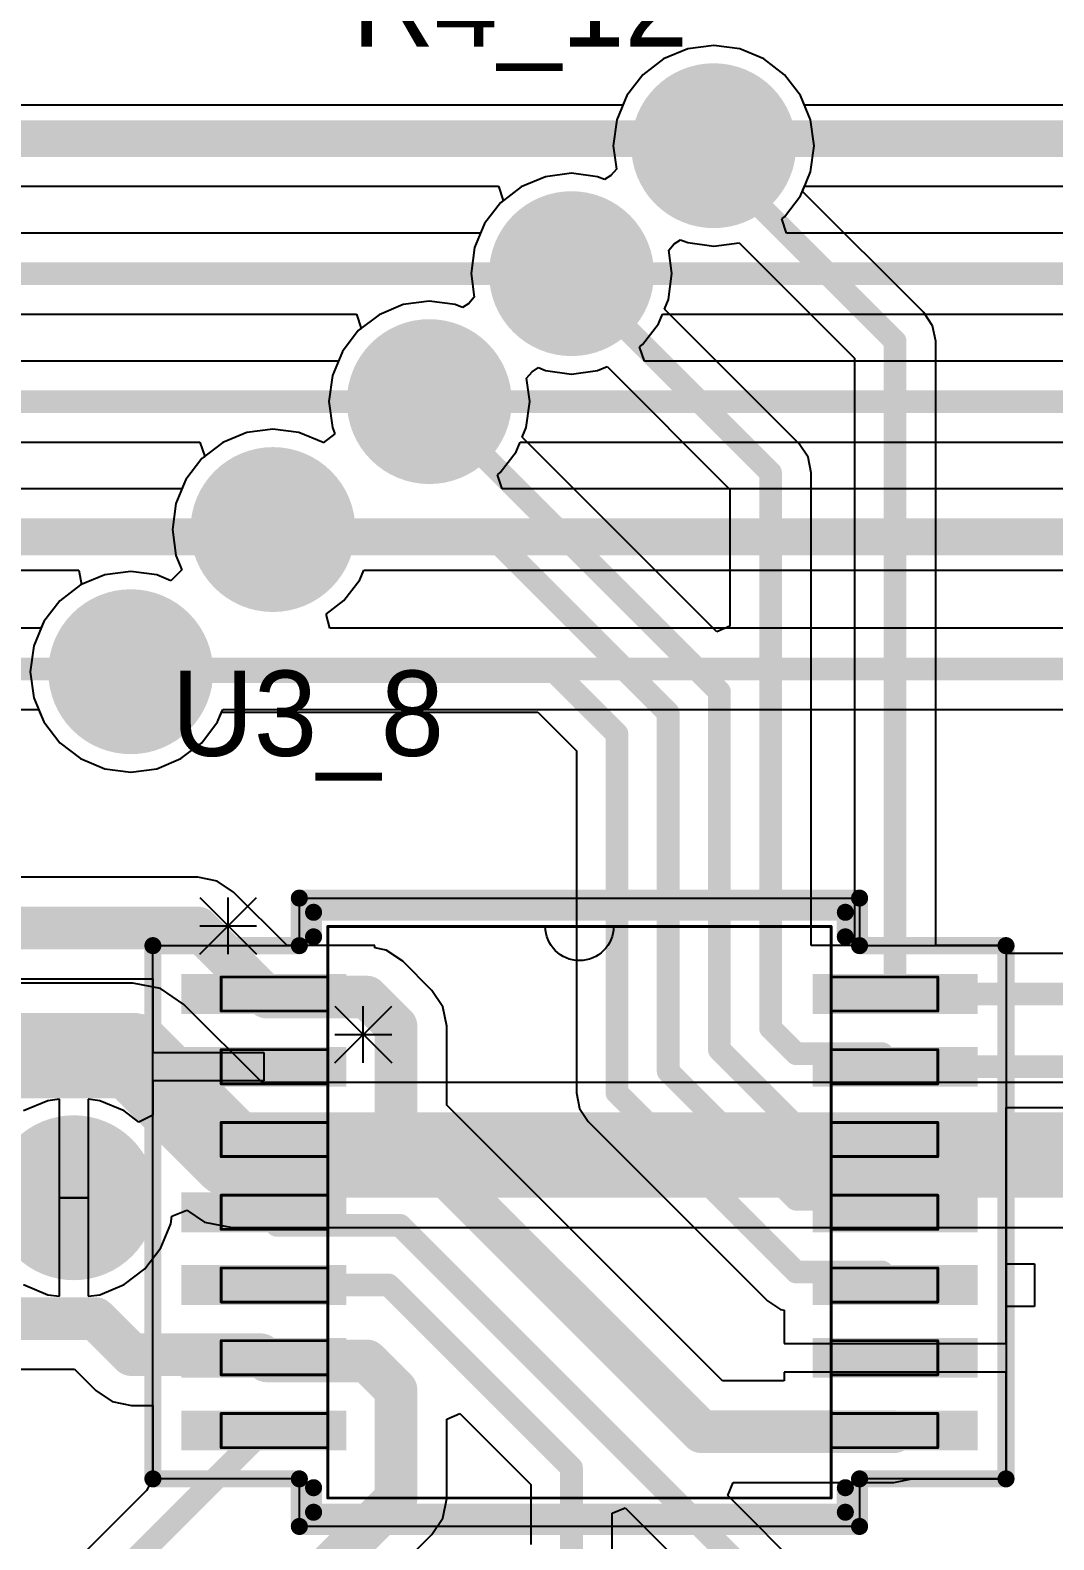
# Model space of a CAD drawing. Header units: millimetres. Extents: x 0.67 to 7.75, y 0.64 to 6.06.
# Drawn here: x 3.31 to 3.67, y 3.775 to 4.306 of the extents above; entities that cross this region are included whole.
import ezdxf

# ---------------------------------------------------------------- set-up
doc = ezdxf.new("R2010")
doc.units = ezdxf.units.MM
doc.header["$MEASUREMENT"] = 0
for name, color, linetype in [('BottomLayer', 5, 'Continuous'), ('BottomSolder', 6, 'Continuous'), ('Mechanical13', 56, 'Continuous'), ('Mechanical15', 56, 'Continuous'), ('MultiLayer', 9, 'Continuous'), ('TopLayer', 1, 'Continuous'), ('TopOverlay', 2, 'Continuous'), ('TopPaste', 8, 'Continuous'), ('TopSolder', 216, 'Continuous'), ('ViaHoleLayer', 16, 'Continuous')]:
    doc.layers.add(name, color=color, linetype=linetype)

# ---------------------------------------------------------------- blocks, each defined once
blk = doc.blocks.new('RU_14_210')
at = {"layer": 'Mechanical13'}
for p, q in [((-0.086, 0.07249), (-0.06601, 0.0525)), ((-0.086, 0.0525), (-0.06601, 0.07249)), ((-0.076, 0.0525), (-0.076, 0.07249)), ((-0.086, 0.0625), (-0.06601, 0.0625))]:
    blk.add_line(p, q, dxfattribs=at)
at = {"layer": 'Mechanical13', "const_width": 0.001}
for points in [[(-0.0885, -0.1005), (-0.0885, 0.1005)], [(-0.0885, 0.1005), (0.0885, 0.1005)], [(0.0885, -0.1005), (0.0885, 0.1005)], [(-0.126, 0.07077), (-0.126, 0.08277)], [(-0.126, 0.08277), (-0.0885, 0.08277)], [(-0.0885, 0.07077), (-0.0885, 0.08277)], [(0.0885, 0.08277), (0.126, 0.08277)], [(0.0885, 0.07077), (0.0885, 0.08277)], [(0.126, 0.07077), (0.126, 0.08277)], [(-0.126, 0.07077), (-0.0885, 0.07077)], [(0.0885, 0.07077), (0.126, 0.07077)], [(-0.126, 0.04518), (-0.126, 0.05718)], [(-0.126, 0.05718), (-0.0885, 0.05718)], [(-0.0885, 0.04518), (-0.0885, 0.05718)], [(0.0885, 0.05718), (0.126, 0.05718)], [(0.0885, 0.04518), (0.0885, 0.05718)], [(0.126, 0.04518), (0.126, 0.05718)], [(-0.126, 0.04518), (-0.0885, 0.04518)], [(0.0885, 0.04518), (0.126, 0.04518)], [(-0.126, 0.01959), (-0.126, 0.03159)], [(-0.126, 0.03159), (-0.0885, 0.03159)], [(-0.0885, 0.01959), (-0.0885, 0.03159)], [(0.0885, 0.03159), (0.126, 0.03159)], [(0.0885, 0.01959), (0.0885, 0.03159)], [(0.126, 0.01959), (0.126, 0.03159)], [(-0.126, 0.01959), (-0.0885, 0.01959)], [(0.0885, 0.01959), (0.126, 0.01959)], [(-0.126, -0.006), (-0.126, 0.006)], [(-0.126, 0.006), (-0.0885, 0.006)], [(-0.0885, -0.006), (-0.0885, 0.006)], [(0.0885, 0.006), (0.126, 0.006)], [(0.0885, -0.006), (0.0885, 0.006)], [(0.126, -0.006), (0.126, 0.006)], [(-0.126, -0.006), (-0.0885, -0.006)], [(0.0885, -0.006), (0.126, -0.006)], [(-0.126, -0.03159), (-0.126, -0.01959)], [(-0.126, -0.01959), (-0.0885, -0.01959)], [(-0.0885, -0.03159), (-0.0885, -0.01959)], [(0.0885, -0.01959), (0.126, -0.01959)], [(0.0885, -0.03159), (0.0885, -0.01959)], [(0.126, -0.03159), (0.126, -0.01959)], [(-0.126, -0.03159), (-0.0885, -0.03159)], [(0.0885, -0.03159), (0.126, -0.03159)], [(-0.126, -0.05718), (-0.126, -0.04518)], [(-0.126, -0.04518), (-0.0885, -0.04518)], [(-0.0885, -0.05718), (-0.0885, -0.04518)], [(0.0885, -0.04518), (0.126, -0.04518)], [(0.0885, -0.05718), (0.0885, -0.04518)], [(0.126, -0.05718), (0.126, -0.04518)], [(-0.126, -0.05718), (-0.0885, -0.05718)], [(0.0885, -0.05718), (0.126, -0.05718)], [(-0.126, -0.08277), (-0.126, -0.07077)], [(-0.126, -0.07077), (-0.0885, -0.07077)], [(-0.0885, -0.08277), (-0.0885, -0.07077)], [(0.0885, -0.07077), (0.126, -0.07077)], [(0.0885, -0.08277), (0.0885, -0.07077)], [(0.126, -0.08277), (0.126, -0.07077)], [(-0.126, -0.08277), (-0.0885, -0.08277)], [(0.0885, -0.08277), (0.126, -0.08277)], [(-0.0885, -0.1005), (0.0885, -0.1005)]]:
    blk.add_lwpolyline(points, dxfattribs=at)
at = {"layer": 'Mechanical13', "const_width": 0.0005}
for points in [[(-0.08875, 0.1005, 1), (-0.08825, 0.1005, 1)], [(-0.08875, 0.1005, 1), (-0.08825, 0.1005, 1)], [(0.08825, 0.1005, 1), (0.08875, 0.1005, 1)], [(0.08825, 0.1005, 1), (0.08875, 0.1005, 1)], [(-0.12625, 0.08277, 1), (-0.12575, 0.08277, 1)], [(-0.12625, 0.08277, 1), (-0.12575, 0.08277, 1)], [(-0.08875, 0.08277, 1), (-0.08825, 0.08277, 1)], [(-0.08875, 0.08277, 1), (-0.08825, 0.08277, 1)], [(0.08825, 0.08277, 1), (0.08875, 0.08277, 1)], [(0.08825, 0.08277, 1), (0.08875, 0.08277, 1)], [(0.12575, 0.08277, 1), (0.12625, 0.08277, 1)], [(0.12575, 0.08277, 1), (0.12625, 0.08277, 1)], [(-0.12625, 0.07077, 1), (-0.12575, 0.07077, 1)], [(-0.12625, 0.07077, 1), (-0.12575, 0.07077, 1)], [(-0.08875, 0.07077, 1), (-0.08825, 0.07077, 1)], [(-0.08875, 0.07077, 1), (-0.08825, 0.07077, 1)], [(0.08825, 0.07077, 1), (0.08875, 0.07077, 1)], [(0.08825, 0.07077, 1), (0.08875, 0.07077, 1)], [(0.12575, 0.07077, 1), (0.12625, 0.07077, 1)], [(0.12575, 0.07077, 1), (0.12625, 0.07077, 1)], [(-0.12625, 0.05718, 1), (-0.12575, 0.05718, 1)], [(-0.12625, 0.05718, 1), (-0.12575, 0.05718, 1)], [(-0.08875, 0.05718, 1), (-0.08825, 0.05718, 1)], [(-0.08875, 0.05718, 1), (-0.08825, 0.05718, 1)], [(0.08825, 0.05718, 1), (0.08875, 0.05718, 1)], [(0.08825, 0.05718, 1), (0.08875, 0.05718, 1)], [(0.12575, 0.05718, 1), (0.12625, 0.05718, 1)], [(0.12575, 0.05718, 1), (0.12625, 0.05718, 1)], [(-0.12625, 0.04518, 1), (-0.12575, 0.04518, 1)], [(-0.12625, 0.04518, 1), (-0.12575, 0.04518, 1)], [(-0.08875, 0.04518, 1), (-0.08825, 0.04518, 1)], [(-0.08875, 0.04518, 1), (-0.08825, 0.04518, 1)], [(0.08825, 0.04518, 1), (0.08875, 0.04518, 1)], [(0.08825, 0.04518, 1), (0.08875, 0.04518, 1)], [(0.12575, 0.04518, 1), (0.12625, 0.04518, 1)], [(0.12575, 0.04518, 1), (0.12625, 0.04518, 1)], [(-0.12625, 0.03159, 1), (-0.12575, 0.03159, 1)], [(-0.12625, 0.03159, 1), (-0.12575, 0.03159, 1)], [(-0.08875, 0.03159, 1), (-0.08825, 0.03159, 1)], [(-0.08875, 0.03159, 1), (-0.08825, 0.03159, 1)], [(0.08825, 0.03159, 1), (0.08875, 0.03159, 1)], [(0.08825, 0.03159, 1), (0.08875, 0.03159, 1)], [(0.12575, 0.03159, 1), (0.12625, 0.03159, 1)], [(0.12575, 0.03159, 1), (0.12625, 0.03159, 1)], [(-0.12625, 0.01959, 1), (-0.12575, 0.01959, 1)], [(-0.12625, 0.01959, 1), (-0.12575, 0.01959, 1)], [(-0.08875, 0.01959, 1), (-0.08825, 0.01959, 1)], [(-0.08875, 0.01959, 1), (-0.08825, 0.01959, 1)], [(0.08825, 0.01959, 1), (0.08875, 0.01959, 1)], [(0.08825, 0.01959, 1), (0.08875, 0.01959, 1)], [(0.12575, 0.01959, 1), (0.12625, 0.01959, 1)], [(0.12575, 0.01959, 1), (0.12625, 0.01959, 1)], [(-0.12625, 0.006, 1), (-0.12575, 0.006, 1)], [(-0.12625, 0.006, 1), (-0.12575, 0.006, 1)], [(-0.08875, 0.006, 1), (-0.08825, 0.006, 1)], [(-0.08875, 0.006, 1), (-0.08825, 0.006, 1)], [(0.08825, 0.006, 1), (0.08875, 0.006, 1)], [(0.08825, 0.006, 1), (0.08875, 0.006, 1)], [(0.12575, 0.006, 1), (0.12625, 0.006, 1)], [(0.12575, 0.006, 1), (0.12625, 0.006, 1)], [(-0.12625, -0.006, 1), (-0.12575, -0.006, 1)], [(-0.12625, -0.006, 1), (-0.12575, -0.006, 1)], [(-0.08875, -0.006, 1), (-0.08825, -0.006, 1)], [(-0.08875, -0.006, 1), (-0.08825, -0.006, 1)], [(0.08825, -0.006, 1), (0.08875, -0.006, 1)], [(0.08825, -0.006, 1), (0.08875, -0.006, 1)], [(0.12575, -0.006, 1), (0.12625, -0.006, 1)], [(0.12575, -0.006, 1), (0.12625, -0.006, 1)], [(-0.12625, -0.01959, 1), (-0.12575, -0.01959, 1)], [(-0.12625, -0.01959, 1), (-0.12575, -0.01959, 1)], [(-0.08875, -0.01959, 1), (-0.08825, -0.01959, 1)], [(-0.08875, -0.01959, 1), (-0.08825, -0.01959, 1)], [(0.08825, -0.01959, 1), (0.08875, -0.01959, 1)], [(0.08825, -0.01959, 1), (0.08875, -0.01959, 1)], [(0.12575, -0.01959, 1), (0.12625, -0.01959, 1)], [(0.12575, -0.01959, 1), (0.12625, -0.01959, 1)], [(-0.12625, -0.03159, 1), (-0.12575, -0.03159, 1)], [(-0.12625, -0.03159, 1), (-0.12575, -0.03159, 1)], [(-0.08875, -0.03159, 1), (-0.08825, -0.03159, 1)], [(-0.08875, -0.03159, 1), (-0.08825, -0.03159, 1)], [(0.08825, -0.03159, 1), (0.08875, -0.03159, 1)], [(0.08825, -0.03159, 1), (0.08875, -0.03159, 1)], [(0.12575, -0.03159, 1), (0.12625, -0.03159, 1)], [(0.12575, -0.03159, 1), (0.12625, -0.03159, 1)], [(-0.12625, -0.04518, 1), (-0.12575, -0.04518, 1)], [(-0.12625, -0.04518, 1), (-0.12575, -0.04518, 1)], [(-0.08875, -0.04518, 1), (-0.08825, -0.04518, 1)], [(-0.08875, -0.04518, 1), (-0.08825, -0.04518, 1)], [(0.08825, -0.04518, 1), (0.08875, -0.04518, 1)], [(0.08825, -0.04518, 1), (0.08875, -0.04518, 1)], [(0.12575, -0.04518, 1), (0.12625, -0.04518, 1)], [(0.12575, -0.04518, 1), (0.12625, -0.04518, 1)], [(-0.12625, -0.05718, 1), (-0.12575, -0.05718, 1)], [(-0.12625, -0.05718, 1), (-0.12575, -0.05718, 1)], [(-0.08875, -0.05718, 1), (-0.08825, -0.05718, 1)], [(-0.08875, -0.05718, 1), (-0.08825, -0.05718, 1)], [(0.08825, -0.05718, 1), (0.08875, -0.05718, 1)], [(0.08825, -0.05718, 1), (0.08875, -0.05718, 1)], [(0.12575, -0.05718, 1), (0.12625, -0.05718, 1)], [(0.12575, -0.05718, 1), (0.12625, -0.05718, 1)], [(-0.12625, -0.07077, 1), (-0.12575, -0.07077, 1)], [(-0.12625, -0.07077, 1), (-0.12575, -0.07077, 1)], [(-0.08875, -0.07077, 1), (-0.08825, -0.07077, 1)], [(-0.08875, -0.07077, 1), (-0.08825, -0.07077, 1)], [(0.08825, -0.07077, 1), (0.08875, -0.07077, 1)], [(0.08825, -0.07077, 1), (0.08875, -0.07077, 1)], [(0.12575, -0.07077, 1), (0.12625, -0.07077, 1)], [(0.12575, -0.07077, 1), (0.12625, -0.07077, 1)], [(-0.12625, -0.08277, 1), (-0.12575, -0.08277, 1)], [(-0.12625, -0.08277, 1), (-0.12575, -0.08277, 1)], [(-0.08875, -0.08277, 1), (-0.08825, -0.08277, 1)], [(-0.08875, -0.08277, 1), (-0.08825, -0.08277, 1)], [(0.08825, -0.08277, 1), (0.08875, -0.08277, 1)], [(0.08825, -0.08277, 1), (0.08875, -0.08277, 1)], [(0.12575, -0.08277, 1), (0.12625, -0.08277, 1)], [(0.12575, -0.08277, 1), (0.12625, -0.08277, 1)], [(-0.08875, -0.1005, 1), (-0.08825, -0.1005, 1)], [(-0.08875, -0.1005, 1), (-0.08825, -0.1005, 1)], [(0.08825, -0.1005, 1), (0.08875, -0.1005, 1)], [(0.08825, -0.1005, 1), (0.08875, -0.1005, 1)]]:
    blk.add_lwpolyline(points, format="xyb", close=True, dxfattribs=at)
at = {"layer": 'Mechanical13'}
blk.add_lwpolyline([(0.012, 0.1005, -1), (-0.012, 0.1005)], format="xyb", dxfattribs=at)
for points in [[(-0.012, 0.1005, 1), (-0.012, 0.1005, 1)], [(0.012, 0.1005, 1), (0.012, 0.1005, 1)]]:
    blk.add_lwpolyline(points, format="xyb", close=True, dxfattribs=at)
at = {"layer": 'Mechanical15'}
for p, q in [((-0.0985, 0.09377), (-0.0985, 0.1105)), ((-0.0985, 0.1105), (0.0985, 0.1105)), ((0.0985, 0.1105), (0.0985, 0.09377)), ((-0.15, -0.09377), (-0.15, 0.09377)), ((-0.15, 0.09377), (-0.0985, 0.09377)), ((0.0985, 0.09377), (0.15, 0.09377)), ((0.15, 0.09377), (0.15, -0.09377)), ((-0.0985, -0.09377), (-0.15, -0.09377)), ((-0.0985, -0.1105), (-0.0985, -0.09377)), ((0.15, -0.09377), (0.0985, -0.09377)), ((0.0985, -0.09377), (0.0985, -0.1105)), ((0.0985, -0.1105), (-0.0985, -0.1105))]:
    blk.add_line(p, q, dxfattribs=at)
at = {"layer": 'Mechanical15', "const_width": 0.006}
for points in [[(-0.0985, 0.1105), (0.0985, 0.1105)], [(-0.0985, 0.09377), (-0.0985, 0.1105)], [(0.0985, 0.09377), (0.0985, 0.1105)], [(-0.15, 0.09377), (-0.0985, 0.09377)], [(-0.15, -0.09377), (-0.15, 0.09377)], [(0.0985, 0.09377), (0.15, 0.09377)], [(0.15, -0.09377), (0.15, 0.09377)], [(-0.15, -0.09377), (-0.0985, -0.09377)], [(-0.0985, -0.1105), (-0.0985, -0.09377)], [(0.0985, -0.1105), (0.0985, -0.09377)], [(0.0985, -0.09377), (0.15, -0.09377)], [(-0.0985, -0.1105), (0.0985, -0.1105)]]:
    blk.add_lwpolyline(points, dxfattribs=at)
at = {"layer": 'Mechanical15', "const_width": 0.003}
for points in [[(-0.1, 0.1105, 1), (-0.097, 0.1105, 1)], [(-0.1, 0.1105, 1), (-0.097, 0.1105, 1)], [(0.097, 0.1105, 1), (0.1, 0.1105, 1)], [(0.097, 0.1105, 1), (0.1, 0.1105, 1)], [(-0.1515, 0.09377, 1), (-0.1485, 0.09377, 1)], [(-0.1515, 0.09377, 1), (-0.1485, 0.09377, 1)], [(-0.1, 0.09377, 1), (-0.097, 0.09377, 1)], [(-0.1, 0.09377, 1), (-0.097, 0.09377, 1)], [(0.097, 0.09377, 1), (0.1, 0.09377, 1)], [(0.097, 0.09377, 1), (0.1, 0.09377, 1)], [(0.1485, 0.09377, 1), (0.1515, 0.09377, 1)], [(0.1485, 0.09377, 1), (0.1515, 0.09377, 1)], [(-0.1515, -0.09377, 1), (-0.1485, -0.09377, 1)], [(-0.1515, -0.09377, 1), (-0.1485, -0.09377, 1)], [(-0.1, -0.09377, 1), (-0.097, -0.09377, 1)], [(-0.1, -0.09377, 1), (-0.097, -0.09377, 1)], [(0.097, -0.09377, 1), (0.1, -0.09377, 1)], [(0.097, -0.09377, 1), (0.1, -0.09377, 1)], [(0.1485, -0.09377, 1), (0.1515, -0.09377, 1)], [(0.1485, -0.09377, 1), (0.1515, -0.09377, 1)], [(-0.1, -0.1105, 1), (-0.097, -0.1105, 1)], [(-0.1, -0.1105, 1), (-0.097, -0.1105, 1)], [(0.097, -0.1105, 1), (0.1, -0.1105, 1)], [(0.097, -0.1105, 1), (0.1, -0.1105, 1)]]:
    blk.add_lwpolyline(points, format="xyb", close=True, dxfattribs=at)
at = {"layer": 'TopLayer'}
for points in [[(-0.14, 0.06977), (-0.082, 0.06977), (-0.14, 0.08377), (-0.082, 0.08377)], [(0.082, 0.06977), (0.14, 0.06977), (0.082, 0.08377), (0.14, 0.08377)], [(-0.14, 0.04418), (-0.082, 0.04418), (-0.14, 0.05818), (-0.082, 0.05818)], [(0.082, 0.04418), (0.14, 0.04418), (0.082, 0.05818), (0.14, 0.05818)], [(-0.14, 0.01859), (-0.082, 0.01859), (-0.14, 0.03259), (-0.082, 0.03259)], [(0.082, 0.01859), (0.14, 0.01859), (0.082, 0.03259), (0.14, 0.03259)], [(-0.14, -0.007), (-0.082, -0.007), (-0.14, 0.007), (-0.082, 0.007)], [(0.082, -0.007), (0.14, -0.007), (0.082, 0.007), (0.14, 0.007)], [(-0.14, -0.03259), (-0.082, -0.03259), (-0.14, -0.01859), (-0.082, -0.01859)], [(0.082, -0.03259), (0.14, -0.03259), (0.082, -0.01859), (0.14, -0.01859)], [(-0.14, -0.05818), (-0.082, -0.05818), (-0.14, -0.04418), (-0.082, -0.04418)], [(0.082, -0.05818), (0.14, -0.05818), (0.082, -0.04418), (0.14, -0.04418)], [(-0.14, -0.08377), (-0.082, -0.08377), (-0.14, -0.06977), (-0.082, -0.06977)], [(0.082, -0.08377), (0.14, -0.08377), (0.082, -0.06977), (0.14, -0.06977)]]:
    blk.add_solid(points, dxfattribs=at)
at = {"layer": 'TopOverlay'}
for p, q in [((-0.1335, 0.11076), (-0.11351, 0.09077)), ((-0.1335, 0.09077), (-0.11351, 0.11076)), ((-0.1235, 0.09077), (-0.1235, 0.11076)), ((-0.1335, 0.10077), (-0.11351, 0.10077)), ((0.15, -0.03309), (0.15, -0.01809)), ((0.15, -0.01809), (0.16, -0.01809)), ((0.16, -0.01809), (0.16, -0.03309)), ((0.16, -0.03309), (0.15, -0.03309))]:
    blk.add_line(p, q, dxfattribs=at)
at = {"layer": 'TopOverlay', "const_width": 0.006}
for points in [[(-0.0935, 0.09687), (-0.0935, 0.1055)], [(-0.0935, 0.1055), (0.0935, 0.1055)], [(0.0935, 0.09687), (0.0935, 0.1055)], [(-0.0935, -0.1055), (-0.0935, -0.09687)], [(0.0935, -0.1055), (0.0935, -0.09687)], [(-0.0935, -0.1055), (0.0935, -0.1055)]]:
    blk.add_lwpolyline(points, dxfattribs=at)
at = {"layer": 'TopOverlay', "const_width": 0.003}
for points in [[(-0.095, 0.1055, 1), (-0.092, 0.1055, 1)], [(-0.095, 0.1055, 1), (-0.092, 0.1055, 1)], [(0.092, 0.1055, 1), (0.095, 0.1055, 1)], [(0.092, 0.1055, 1), (0.095, 0.1055, 1)], [(-0.095, 0.09687, 1), (-0.092, 0.09687, 1)], [(0.092, 0.09687, 1), (0.095, 0.09687, 1)], [(-0.095, -0.09687, 1), (-0.092, -0.09687, 1)], [(0.092, -0.09687, 1), (0.095, -0.09687, 1)], [(-0.095, -0.1055, 1), (-0.092, -0.1055, 1)], [(-0.095, -0.1055, 1), (-0.092, -0.1055, 1)], [(0.092, -0.1055, 1), (0.095, -0.1055, 1)], [(0.092, -0.1055, 1), (0.095, -0.1055, 1)]]:
    blk.add_lwpolyline(points, format="xyb", close=True, dxfattribs=at)
at = {"layer": 'TopPaste'}
for points in [[(-0.14, 0.06977), (-0.082, 0.06977), (-0.14, 0.08377), (-0.082, 0.08377)], [(0.082, 0.06977), (0.14, 0.06977), (0.082, 0.08377), (0.14, 0.08377)], [(-0.14, 0.04418), (-0.082, 0.04418), (-0.14, 0.05818), (-0.082, 0.05818)], [(0.082, 0.04418), (0.14, 0.04418), (0.082, 0.05818), (0.14, 0.05818)], [(-0.14, 0.01859), (-0.082, 0.01859), (-0.14, 0.03259), (-0.082, 0.03259)], [(0.082, 0.01859), (0.14, 0.01859), (0.082, 0.03259), (0.14, 0.03259)], [(-0.14, -0.007), (-0.082, -0.007), (-0.14, 0.007), (-0.082, 0.007)], [(0.082, -0.007), (0.14, -0.007), (0.082, 0.007), (0.14, 0.007)], [(-0.14, -0.03259), (-0.082, -0.03259), (-0.14, -0.01859), (-0.082, -0.01859)], [(0.082, -0.03259), (0.14, -0.03259), (0.082, -0.01859), (0.14, -0.01859)], [(-0.14, -0.05818), (-0.082, -0.05818), (-0.14, -0.04418), (-0.082, -0.04418)], [(0.082, -0.05818), (0.14, -0.05818), (0.082, -0.04418), (0.14, -0.04418)], [(-0.14, -0.08377), (-0.082, -0.08377), (-0.14, -0.06977), (-0.082, -0.06977)], [(0.082, -0.08377), (0.14, -0.08377), (0.082, -0.06977), (0.14, -0.06977)]]:
    blk.add_solid(points, dxfattribs=at)
at = {"layer": 'TopSolder'}
for points in [[(-0.14, 0.06977), (-0.082, 0.06977), (-0.14, 0.08377), (-0.082, 0.08377)], [(0.082, 0.06977), (0.14, 0.06977), (0.082, 0.08377), (0.14, 0.08377)], [(-0.14, 0.04418), (-0.082, 0.04418), (-0.14, 0.05818), (-0.082, 0.05818)], [(0.082, 0.04418), (0.14, 0.04418), (0.082, 0.05818), (0.14, 0.05818)], [(-0.14, 0.01859), (-0.082, 0.01859), (-0.14, 0.03259), (-0.082, 0.03259)], [(0.082, 0.01859), (0.14, 0.01859), (0.082, 0.03259), (0.14, 0.03259)], [(-0.14, -0.007), (-0.082, -0.007), (-0.14, 0.007), (-0.082, 0.007)], [(0.082, -0.007), (0.14, -0.007), (0.082, 0.007), (0.14, 0.007)], [(-0.14, -0.03259), (-0.082, -0.03259), (-0.14, -0.01859), (-0.082, -0.01859)], [(0.082, -0.03259), (0.14, -0.03259), (0.082, -0.01859), (0.14, -0.01859)], [(-0.14, -0.05818), (-0.082, -0.05818), (-0.14, -0.04418), (-0.082, -0.04418)], [(0.082, -0.05818), (0.14, -0.05818), (0.082, -0.04418), (0.14, -0.04418)], [(-0.14, -0.08377), (-0.082, -0.08377), (-0.14, -0.06977), (-0.082, -0.06977)], [(0.082, -0.08377), (0.14, -0.08377), (0.082, -0.06977), (0.14, -0.06977)]]:
    blk.add_solid(points, dxfattribs=at)

msp = doc.modelspace()

# ---------------------------------------------------------------- linework, layer by layer
at = {"layer": 'BottomLayer'}
for p, q in [((3.53235, 4.29557), (3.52504, 4.28996)), ((3.54086, 4.2991), (3.53235, 4.29557)), ((3.55, 4.3003), (3.54086, 4.2991)), ((3.55914, 4.2991), (3.55, 4.3003)), ((3.56765, 4.29557), (3.55914, 4.2991)), ((3.57496, 4.28996), (3.56765, 4.29557)), ((3.52504, 4.28996), (3.51943, 4.28265)), ((3.58057, 4.28265), (3.57496, 4.28996)), ((3.51943, 4.28265), (3.51803, 4.27927)), ((3.58197, 4.27927), (3.58057, 4.28265)), ((3.51803, 4.27927), (2.59904, 4.27927)), ((4.51803, 4.27927), (3.58197, 4.27927)), ((2.59433, 4.25073), (3.47434, 4.25073)), ((3.47434, 4.25073), (3.47603, 4.24573)), ((3.58057, 4.24735), (3.58197, 4.25073)), ((3.58197, 4.25073), (4.46432, 4.25073)), ((3.47504, 4.24496), (3.46943, 4.23765)), ((3.47603, 4.24573), (3.47504, 4.24496)), ((3.57496, 4.24004), (3.58057, 4.24735)), ((3.46943, 4.23765), (3.46803, 4.23427)), ((3.57397, 4.23927), (3.57496, 4.24004)), ((3.57566, 4.23427), (3.57397, 4.23927)), ((3.46803, 4.23427), (2.58328, 4.23427)), ((4.46096, 4.23427), (3.57566, 4.23427)), ((2.55197, 4.20573), (3.42434, 4.20573)), ((3.42434, 4.20573), (3.42603, 4.20073)), ((3.53057, 4.20235), (3.53197, 4.20573)), ((3.53197, 4.20573), (4.40934, 4.20573)), ((3.42504, 4.19996), (3.41943, 4.19265)), ((3.42603, 4.20073), (3.42504, 4.19996)), ((3.52496, 4.19504), (3.53057, 4.20235)), ((3.52397, 4.19427), (3.52496, 4.19504)), ((3.41803, 4.18927), (2.54566, 4.18927)), ((3.41943, 4.19265), (3.41803, 4.18927)), ((3.52566, 4.18927), (3.52397, 4.19427)), ((4.40303, 4.18927), (3.52566, 4.18927)), ((2.50197, 4.16073), (3.36934, 4.16073)), ((3.36934, 4.16073), (3.37103, 4.15573)), ((3.47496, 4.15004), (3.48057, 4.15735)), ((3.48057, 4.15735), (3.48197, 4.16073)), ((3.48197, 4.16073), (4.35434, 4.16073)), ((3.37004, 4.15496), (3.36443, 4.14765)), ((3.37103, 4.15573), (3.37004, 4.15496)), ((3.36443, 4.14765), (3.36303, 4.14427)), ((3.47397, 4.14927), (3.47496, 4.15004)), ((3.47566, 4.14427), (3.47397, 4.14927)), ((3.36303, 4.14427), (2.49566, 4.14427)), ((4.34803, 4.14427), (3.47566, 4.14427)), ((2.45197, 4.11573), (3.32672, 4.11573)), ((3.32672, 4.11573), (3.32772, 4.11073)), ((3.42557, 4.11235), (3.42697, 4.11573)), ((3.42697, 4.11573), (4.30672, 4.11573)), ((3.32735, 4.11057), (3.32004, 4.10496)), ((3.32772, 4.11073), (3.32735, 4.11057)), ((3.41996, 4.10504), (3.42557, 4.11235)), ((3.32004, 4.10496), (3.31443, 4.09765)), ((3.41375, 4.10027), (3.41996, 4.10504)), ((3.41497, 4.09537), (3.41375, 4.10027)), ((3.31344, 4.09527), (2.44003, 4.09527)), ((3.31443, 4.09765), (3.31344, 4.09527)), ((3.41503, 4.09527), (3.41497, 4.09537)), ((4.29344, 4.09527), (3.41503, 4.09527)), ((2.40239, 4.06673), (3.31261, 4.06673)), ((3.31261, 4.06673), (3.31443, 4.06235)), ((3.31443, 4.06235), (3.32004, 4.05504)), ((3.36996, 4.05504), (3.37557, 4.06235)), ((3.37557, 4.06235), (3.37739, 4.06673)), ((3.37739, 4.06673), (4.29261, 4.06673)), ((3.32004, 4.05504), (3.32735, 4.04943)), ((3.36265, 4.04943), (3.36996, 4.05504)), ((3.32735, 4.04943), (3.33586, 4.0459)), ((3.33586, 4.0459), (3.345, 4.0447)), ((3.345, 4.0447), (3.35414, 4.0459)), ((3.35414, 4.0459), (3.36265, 4.04943)), ((3.34571, 3.97049), (3.285, 3.97049)), ((3.35547, 3.96855), (3.34571, 3.97049)), ((3.36373, 3.96302), (3.35547, 3.96855)), ((3.39127, 3.93549), (3.36373, 3.96302)), ((4.03873, 3.93549), (3.39127, 3.93549)), ((3.32, 3.86036), (3.32, 3.895)), ((3.32, 3.895), (3.33, 3.895)), ((3.33, 3.895), (3.33, 3.86036)), ((3.3591, 3.88586), (3.35945, 3.88851)), ((3.35945, 3.88851), (3.36476, 3.89059)), ((3.36476, 3.89059), (3.37096, 3.88645)), ((3.37096, 3.88645), (3.38071, 3.88451)), ((3.35557, 3.87735), (3.3591, 3.88586)), ((3.38071, 3.88451), (4.03873, 3.88451)), ((3.34996, 3.87004), (3.35557, 3.87735)), ((3.34265, 3.86443), (3.34996, 3.87004)), ((3.30735, 3.86443), (3.31586, 3.8609)), ((3.31586, 3.8609), (3.32, 3.86036)), ((3.33, 3.86036), (3.33414, 3.8609)), ((3.33414, 3.8609), (3.34265, 3.86443))]:
    msp.add_line(p, q, dxfattribs=at)
for points, const_width in [([(3.5375, 4.265, 1), (3.5625, 4.265, 1)], 0.025), ([(3.548, 4.265, 1), (3.552, 4.265, 1)], 0.004), ([(3.548, 4.265, 1), (3.552, 4.265, 1)], 0.004), ([(3.4875, 4.22, 1), (3.5125, 4.22, 1)], 0.025), ([(3.498, 4.22, 1), (3.502, 4.22, 1)], 0.004), ([(3.498, 4.22, 1), (3.502, 4.22, 1)], 0.004), ([(3.4375, 4.175, 1), (3.4625, 4.175, 1)], 0.025), ([(3.448, 4.175, 1), (3.452, 4.175, 1)], 0.004), ([(3.448, 4.175, 1), (3.452, 4.175, 1)], 0.004), ([(3.3825, 4.13, 1), (3.4075, 4.13, 1)], 0.025), ([(3.393, 4.13, 1), (3.397, 4.13, 1)], 0.004), ([(3.393, 4.13, 1), (3.397, 4.13, 1)], 0.004), ([(3.3325, 4.08, 1), (3.3575, 4.08, 1)], 0.025), ([(3.33821, 3.945, 1), (3.35321, 3.945, 1)], 0.015), ([(3.33821, 3.945, 1), (3.35321, 3.945, 1)], 0.015), ([(3.37321, 3.91, 1), (3.38821, 3.91, 1)], 0.015), ([(3.37321, 3.91, 1), (3.38821, 3.91, 1)], 0.015), ([(3.3125, 3.895, 1), (3.3375, 3.895, 1)], 0.025)]:
    msp.add_lwpolyline(points, format="xyb", close=True, dxfattribs=dict(at, const_width=const_width))
for points, const_width in [([(1.545, 4.265), (3.55, 4.265)], 0.008), ([(3.55, 4.265), (4.55, 4.265)], 0.008), ([(2.52, 4.22), (3.5, 4.22)], 0.008), ([(3.5, 4.22), (5.415, 4.22)], 0.008), ([(2.47, 4.175), (3.45, 4.175)], 0.008), ([(3.45, 4.175), (4.435, 4.175)], 0.008), ([(2.42, 4.13), (3.395, 4.13)], 0.008), ([(3.395, 4.13), (4.38, 4.13)], 0.008), ([(1.174, 4.081), (6.385, 4.081)], 0.008), ([(3.285, 3.945), (3.34571, 3.945)], 0.03), ([(3.34571, 3.945), (3.38071, 3.91)], 0.03), ([(3.38071, 3.91), (4.063, 3.91)], 0.03)]:
    msp.add_lwpolyline(points, dxfattribs=dict(at, const_width=const_width))
at = {"layer": 'BottomSolder', "const_width": 0.029}
for points in [[(3.5355, 4.265, 1), (3.5645, 4.265, 1)], [(3.4855, 4.22, 1), (3.5145, 4.22, 1)], [(3.4355, 4.175, 1), (3.4645, 4.175, 1)], [(3.3805, 4.13, 1), (3.4095, 4.13, 1)], [(3.3305, 4.08, 1), (3.3595, 4.08, 1)], [(3.3105, 3.895, 1), (3.3395, 3.895, 1)]]:
    msp.add_lwpolyline(points, format="xyb", close=True, dxfattribs=at)
at = {"layer": 'MultiLayer', "const_width": 0.025}
for points in [[(3.5375, 4.265, 1), (3.5625, 4.265, 1)], [(3.4875, 4.22, 1), (3.5125, 4.22, 1)], [(3.4375, 4.175, 1), (3.4625, 4.175, 1)], [(3.3825, 4.13, 1), (3.4075, 4.13, 1)], [(3.3325, 4.08, 1), (3.3575, 4.08, 1)], [(3.3125, 3.895, 1), (3.3375, 3.895, 1)]]:
    msp.add_lwpolyline(points, format="xyb", close=True, dxfattribs=at)
at = {"layer": 'TopLayer'}
for p, q in [((3.53235, 4.29557), (3.52504, 4.28996)), ((3.54086, 4.2991), (3.53235, 4.29557)), ((3.55, 4.3003), (3.54086, 4.2991)), ((3.55914, 4.2991), (3.55, 4.3003)), ((3.56765, 4.29557), (3.55914, 4.2991)), ((3.57496, 4.28996), (3.56765, 4.29557)), ((3.52504, 4.28996), (3.51943, 4.28265)), ((3.58057, 4.28265), (3.57496, 4.28996)), ((3.51943, 4.28265), (3.5159, 4.27414)), ((3.5841, 4.27414), (3.58057, 4.28265)), ((3.5159, 4.27414), (3.5147, 4.265)), ((3.5853, 4.265), (3.5841, 4.27414)), ((3.5147, 4.265), (3.51578, 4.25676)), ((3.5841, 4.25586), (3.5853, 4.265)), ((3.49086, 4.2541), (3.48235, 4.25057)), ((3.5, 4.2553), (3.49086, 4.2541)), ((3.50914, 4.2541), (3.5, 4.2553)), ((3.51165, 4.25306), (3.50914, 4.2541)), ((3.51385, 4.25451), (3.51165, 4.25306)), ((3.51578, 4.25676), (3.51385, 4.25451)), ((3.58124, 4.24895), (3.5841, 4.25586)), ((3.48235, 4.25057), (3.47504, 4.24496)), ((3.62389, 4.2063), (3.58124, 4.24895)), ((3.47504, 4.24496), (3.46943, 4.23765)), ((3.46943, 4.23765), (3.4659, 4.22914)), ((3.53615, 4.23049), (3.53835, 4.23194)), ((3.53835, 4.23194), (3.54086, 4.2309)), ((3.4659, 4.22914), (3.4647, 4.22)), ((3.53422, 4.22824), (3.53615, 4.23049)), ((3.5353, 4.22), (3.53422, 4.22824)), ((3.54086, 4.2309), (3.55, 4.2297)), ((3.55, 4.2297), (3.55894, 4.23087)), ((3.55894, 4.23087), (3.59952, 4.19029)), ((3.4647, 4.22), (3.46578, 4.21176)), ((3.5341, 4.21086), (3.5353, 4.22)), ((3.45, 4.2103), (3.44086, 4.2091)), ((3.45914, 4.2091), (3.45, 4.2103)), ((3.46578, 4.21176), (3.46385, 4.20951)), ((3.5327, 4.20749), (3.5341, 4.21086)), ((3.43235, 4.20557), (3.42504, 4.19996)), ((3.44086, 4.2091), (3.43235, 4.20557)), ((3.46165, 4.20806), (3.45914, 4.2091)), ((3.46385, 4.20951), (3.46165, 4.20806)), ((3.58009, 4.16009), (3.5327, 4.20749)), ((3.62698, 4.20167), (3.62389, 4.2063)), ((3.62389, 4.2063), (3.62389, 4.2063)), ((3.42504, 4.19996), (3.41943, 4.19265)), ((3.62807, 4.1962), (3.62698, 4.20167)), ((3.62807, 3.98366), (3.62807, 4.1962)), ((3.62807, 4.1962), (3.62807, 4.1962)), ((3.41943, 4.19265), (3.4159, 4.18414)), ((3.59952, 4.19029), (3.59952, 3.98366)), ((3.4159, 4.18414), (3.4147, 4.175)), ((3.48422, 4.18324), (3.48615, 4.18549)), ((3.48615, 4.18549), (3.48835, 4.18694)), ((3.48835, 4.18694), (3.49086, 4.1859)), ((3.49086, 4.1859), (3.5, 4.1847)), ((3.5, 4.1847), (3.50914, 4.1859)), ((3.50914, 4.1859), (3.51251, 4.1873)), ((3.51251, 4.1873), (3.55573, 4.14409)), ((3.4853, 4.175), (3.48422, 4.18324)), ((3.4147, 4.175), (3.4159, 4.16586)), ((3.4841, 4.16586), (3.4853, 4.175)), ((3.38586, 4.1641), (3.37735, 4.16057)), ((3.395, 4.1653), (3.38586, 4.1641)), ((3.40414, 4.1641), (3.395, 4.1653)), ((3.41265, 4.16057), (3.40414, 4.1641)), ((3.4168, 4.16369), (3.41269, 4.16054)), ((3.4159, 4.16586), (3.4168, 4.16369)), ((3.4827, 4.16249), (3.4841, 4.16586)), ((3.37735, 4.16057), (3.37004, 4.15496)), ((3.41269, 4.16054), (3.41265, 4.16057)), ((3.55111, 4.09408), (3.4827, 4.16249)), ((3.58319, 4.15546), (3.58009, 4.16009)), ((3.58009, 4.16009), (3.58009, 4.16009)), ((3.37004, 4.15496), (3.36443, 4.14765)), ((3.58427, 4.15), (3.58319, 4.15546)), ((3.36443, 4.14765), (3.3609, 4.13914)), ((3.58427, 3.98366), (3.58427, 4.15)), ((3.55573, 4.14409), (3.55573, 4.09599)), ((3.3609, 4.13914), (3.3597, 4.13)), ((3.3597, 4.13), (3.3609, 4.12086)), ((3.3609, 4.12086), (3.36298, 4.11585)), ((3.345, 4.1153), (3.33586, 4.1141)), ((3.35414, 4.1141), (3.345, 4.1153)), ((3.36298, 4.11585), (3.35915, 4.11202)), ((3.32735, 4.11057), (3.32004, 4.10496)), ((3.33586, 4.1141), (3.32735, 4.11057)), ((3.35915, 4.11202), (3.35414, 4.1141)), ((3.32004, 4.10496), (3.31443, 4.09765)), ((3.31443, 4.09765), (3.3109, 4.08914)), ((3.55573, 4.09599), (3.55111, 4.09408)), ((3.3109, 4.08914), (3.3097, 4.08)), ((3.3097, 4.08), (3.3109, 4.07086)), ((3.3109, 4.07086), (3.31443, 4.06235)), ((3.31443, 4.06235), (3.32004, 4.05504)), ((3.36996, 4.05504), (3.37557, 4.06235)), ((3.37557, 4.06235), (3.37697, 4.06573)), ((3.37697, 4.06573), (3.48818, 4.06573)), ((3.48818, 4.06573), (3.50173, 4.05218)), ((3.32004, 4.05504), (3.32735, 4.04943)), ((3.36265, 4.04943), (3.36996, 4.05504)), ((3.50173, 4.05218), (3.50173, 3.93188)), ((3.32735, 4.04943), (3.33586, 4.0459)), ((3.33586, 4.0459), (3.345, 4.0447)), ((3.345, 4.0447), (3.35414, 4.0459)), ((3.35414, 4.0459), (3.36265, 4.04943)), ((3.36857, 4.00773), (3.29079, 4.00773)), ((3.3754, 4.00637), (3.36857, 4.00773)), ((3.38118, 4.0025), (3.3754, 4.00637)), ((3.40003, 3.98366), (3.38118, 4.0025)), ((3.4308, 3.98366), (3.40003, 3.98366)), ((3.4308, 3.98286), (3.4308, 3.98366)), ((3.43487, 3.98205), (3.4308, 3.98286)), ((3.44066, 3.97818), (3.43487, 3.98205)), ((3.59952, 3.98366), (3.58427, 3.98366)), ((3.6528, 3.98366), (3.62807, 3.98366)), ((3.6528, 3.98093), (3.6528, 3.98366)), ((3.45091, 3.96793), (3.44066, 3.97818)), ((3.7398, 3.98093), (3.6528, 3.98093)), ((3.29079, 3.97204), (3.3528, 3.97204)), ((3.3528, 3.97204), (3.3528, 3.94607)), ((3.45478, 3.96214), (3.45091, 3.96793)), ((3.45091, 3.96793), (3.45091, 3.96793)), ((3.45614, 3.95532), (3.45478, 3.96214)), ((3.45614, 3.92755), (3.45614, 3.95532)), ((3.3528, 3.94607), (3.3918, 3.94607)), ((3.3918, 3.94607), (3.3918, 3.93607)), ((3.3918, 3.93607), (3.3528, 3.93607)), ((3.3528, 3.93607), (3.3528, 3.92407)), ((3.31586, 3.9291), (3.30735, 3.92557)), ((3.32, 3.92964), (3.31586, 3.9291)), ((3.32, 3.895), (3.32, 3.92964)), ((3.33414, 3.9291), (3.33, 3.92964)), ((3.33, 3.92964), (3.33, 3.895)), ((3.34265, 3.92557), (3.33414, 3.9291)), ((3.50173, 3.93188), (3.50173, 3.93188)), ((3.50173, 3.93188), (3.50281, 3.92642)), ((3.3478, 3.92163), (3.34265, 3.92557)), ((3.3528, 3.92407), (3.3478, 3.92163)), ((3.55314, 3.83055), (3.45614, 3.92755)), ((3.50281, 3.92642), (3.50591, 3.92179)), ((3.6528, 3.89848), (3.6528, 3.92679)), ((3.6528, 3.92679), (3.6783, 3.92679)), ((3.50591, 3.92179), (3.5689, 3.85879)), ((3.6528, 3.87289), (3.6528, 3.89848)), ((3.33, 3.895), (3.32, 3.895)), ((3.6528, 3.8473), (3.6528, 3.87289)), ((3.5689, 3.85879), (3.57353, 3.8557)), ((3.57353, 3.8557), (3.5748, 3.85545)), ((3.5748, 3.85545), (3.5748, 3.8437)), ((3.6528, 3.8437), (3.6528, 3.8473)), ((3.5748, 3.8437), (3.6528, 3.8437)), ((3.29079, 3.83466), (3.3252, 3.83466)), ((3.3252, 3.83466), (3.33268, 3.82718)), ((3.6528, 3.8337), (3.5748, 3.8337)), ((3.5748, 3.8337), (3.5748, 3.83055)), ((3.6528, 3.8217), (3.6528, 3.8337)), ((3.5748, 3.83055), (3.55314, 3.83055)), ((3.33268, 3.82718), (3.33268, 3.82718)), ((3.33268, 3.82718), (3.33847, 3.82331)), ((3.33847, 3.82331), (3.3453, 3.82195)), ((3.3453, 3.82195), (3.3453, 3.82195)), ((3.3453, 3.82195), (3.3528, 3.82195)), ((3.3528, 3.82195), (3.3528, 3.79611)), ((3.45614, 3.81714), (3.46076, 3.81906)), ((3.46076, 3.81906), (3.48573, 3.79409)), ((3.6528, 3.79611), (3.6528, 3.8217)), ((3.45614, 3.78919), (3.45614, 3.81714)), ((3.35056, 3.79207), (3.3127, 3.75421)), ((3.3528, 3.79611), (3.35056, 3.79207)), ((3.3528, 3.79611), (3.3528, 3.79611)), ((3.3528, 3.79611), (3.3528, 3.79611)), ((3.48573, 3.79409), (3.48573, 3.773)), ((3.55495, 3.79024), (3.55686, 3.79486)), ((3.55686, 3.79486), (3.61338, 3.79486)), ((3.61338, 3.79486), (3.61969, 3.79611)), ((3.61969, 3.79611), (3.6528, 3.79611)), ((3.45478, 3.78236), (3.45614, 3.78919)), ((3.45614, 3.78919), (3.45614, 3.78919)), ((3.51427, 3.78401), (3.51889, 3.78592)), ((3.51889, 3.78592), (3.57398, 3.73084)), ((3.59834, 3.74684), (3.55495, 3.79024)), ((3.45091, 3.77657), (3.45478, 3.78236)), ((3.51427, 3.76709), (3.51427, 3.78401)), ((3.38837, 3.71403), (3.45091, 3.77657)), ((3.45091, 3.77657), (3.45091, 3.77657))]:
    msp.add_line(p, q, dxfattribs=at)
for points, const_width in [([(3.5375, 4.265, 1), (3.5625, 4.265, 1)], 0.025), ([(3.553, 4.255, 1), (3.557, 4.255, 1)], 0.004), ([(3.4875, 4.22, 1), (3.5125, 4.22, 1)], 0.025), ([(3.498, 4.22, 1), (3.502, 4.22, 1)], 0.004), ([(3.4375, 4.175, 1), (3.4625, 4.175, 1)], 0.025), ([(3.6118, 4.1962, 1), (3.6158, 4.1962, 1)], 0.004), ([(3.6118, 4.1962, 1), (3.6158, 4.1962, 1)], 0.004), ([(3.448, 4.175, 1), (3.452, 4.175, 1)], 0.004), ([(3.3825, 4.13, 1), (3.4075, 4.13, 1)], 0.025), ([(3.568, 4.15, 1), (3.572, 4.15, 1)], 0.004), ([(3.568, 4.15, 1), (3.572, 4.15, 1)], 0.004), ([(3.393, 4.13, 1), (3.397, 4.13, 1)], 0.004), ([(3.46754, 4.13, 1), (3.47154, 4.13, 1)], 0.004), ([(3.46754, 4.13, 1), (3.47154, 4.13, 1)], 0.004), ([(3.3325, 4.08, 1), (3.3575, 4.08, 1)], 0.025), ([(3.343, 4.08, 1), (3.347, 4.08, 1)], 0.004), ([(3.49209, 4.08, 1), (3.49609, 4.08, 1)], 0.004), ([(3.49209, 4.08, 1), (3.49609, 4.08, 1)], 0.004), ([(3.55, 4.073, 1), (3.554, 4.073, 1)], 0.004), ([(3.55, 4.073, 1), (3.554, 4.073, 1)], 0.004), ([(3.532, 4.06554, 1), (3.536, 4.06554, 1)], 0.004), ([(3.532, 4.06554, 1), (3.536, 4.06554, 1)], 0.004), ([(3.514, 4.05809, 1), (3.518, 4.05809, 1)], 0.004), ([(3.514, 4.05809, 1), (3.518, 4.05809, 1)], 0.004), ([(3.36482, 3.98989, 1), (3.37232, 3.98989, 1)], 0.0075), ([(3.36482, 3.98989, 1), (3.37232, 3.98989, 1)], 0.0075), ([(3.38805, 3.96666, 1), (3.39555, 3.96666, 1)], 0.0075), ([(3.38805, 3.96666, 1), (3.39555, 3.96666, 1)], 0.0075), ([(3.38914, 3.96557, 1), (3.39664, 3.96557, 1)], 0.0075), ([(3.38914, 3.96557, 1), (3.39664, 3.96557, 1)], 0.0075), ([(3.42429, 3.96557, 1), (3.43179, 3.96557, 1)], 0.0075), ([(3.42429, 3.96557, 1), (3.43179, 3.96557, 1)], 0.0075), ([(3.6118, 3.96666, 1), (3.6158, 3.96666, 1)], 0.004), ([(3.6118, 3.96666, 1), (3.6158, 3.96666, 1)], 0.004), ([(3.43455, 3.95532, 1), (3.44205, 3.95532, 1)], 0.0075), ([(3.43455, 3.95532, 1), (3.44205, 3.95532, 1)], 0.0075), ([(3.568, 3.95465, 1), (3.572, 3.95465, 1)], 0.004), ([(3.568, 3.95465, 1), (3.572, 3.95465, 1)], 0.004), ([(3.55, 3.94706, 1), (3.554, 3.94706, 1)], 0.004), ([(3.55, 3.94706, 1), (3.554, 3.94706, 1)], 0.004), ([(3.577, 3.94566, 1), (3.581, 3.94566, 1)], 0.004), ([(3.577, 3.94566, 1), (3.581, 3.94566, 1)], 0.004), ([(3.6072, 3.94566, 1), (3.6112, 3.94566, 1)], 0.004), ([(3.6072, 3.94566, 1), (3.6112, 3.94566, 1)], 0.004), ([(3.6118, 3.94107, 1), (3.6158, 3.94107, 1)], 0.004), ([(3.6118, 3.94107, 1), (3.6158, 3.94107, 1)], 0.004), ([(3.532, 3.93947, 1), (3.536, 3.93947, 1)], 0.004), ([(3.532, 3.93947, 1), (3.536, 3.93947, 1)], 0.004), ([(3.514, 3.93188, 1), (3.518, 3.93188, 1)], 0.004), ([(3.514, 3.93188, 1), (3.518, 3.93188, 1)], 0.004), ([(3.43455, 3.92016, 1), (3.44205, 3.92016, 1)], 0.0075), ([(3.43455, 3.92016, 1), (3.44205, 3.92016, 1)], 0.0075), ([(3.577, 3.92007, 1), (3.581, 3.92007, 1)], 0.004), ([(3.577, 3.92007, 1), (3.581, 3.92007, 1)], 0.004), ([(3.6072, 3.92007, 1), (3.6112, 3.92007, 1)], 0.004), ([(3.6072, 3.92007, 1), (3.6112, 3.92007, 1)], 0.004), ([(3.3125, 3.895, 1), (3.3375, 3.895, 1)], 0.025), ([(3.6118, 3.91548, 1), (3.6158, 3.91548, 1)], 0.004), ([(3.577, 3.89448, 1), (3.581, 3.89448, 1)], 0.004), ([(3.577, 3.89448, 1), (3.581, 3.89448, 1)], 0.004), ([(3.6072, 3.89448, 1), (3.6112, 3.89448, 1)], 0.004), ([(3.6072, 3.89448, 1), (3.6112, 3.89448, 1)], 0.004), ([(3.3898, 3.88989, 1), (3.3938, 3.88989, 1)], 0.004), ([(3.6118, 3.88989, 1), (3.6158, 3.88989, 1)], 0.004), ([(3.39439, 3.8853, 1), (3.39839, 3.8853, 1)], 0.004), ([(3.39439, 3.8853, 1), (3.39839, 3.8853, 1)], 0.004), ([(3.4377, 3.8853, 1), (3.4417, 3.8853, 1)], 0.004), ([(3.4377, 3.8853, 1), (3.4417, 3.8853, 1)], 0.004), ([(3.577, 3.86889, 1), (3.581, 3.86889, 1)], 0.004), ([(3.577, 3.86889, 1), (3.581, 3.86889, 1)], 0.004), ([(3.6072, 3.86889, 1), (3.6112, 3.86889, 1)], 0.004), ([(3.6072, 3.86889, 1), (3.6112, 3.86889, 1)], 0.004), ([(3.3898, 3.8643, 1), (3.3938, 3.8643, 1)], 0.004), ([(3.4337, 3.8643, 1), (3.4377, 3.8643, 1)], 0.004), ([(3.4337, 3.8643, 1), (3.4377, 3.8643, 1)], 0.004), ([(3.6118, 3.8643, 1), (3.6158, 3.8643, 1)], 0.004), ([(3.32884, 3.8525, 1), (3.33634, 3.8525, 1)], 0.0075), ([(3.32884, 3.8525, 1), (3.33634, 3.8525, 1)], 0.0075), ([(3.34155, 3.8398, 1), (3.34905, 3.8398, 1)], 0.0075), ([(3.34155, 3.8398, 1), (3.34905, 3.8398, 1)], 0.0075), ([(3.38695, 3.8398, 1), (3.39445, 3.8398, 1)], 0.0075), ([(3.38695, 3.8398, 1), (3.39445, 3.8398, 1)], 0.0075), ([(3.38805, 3.8387, 1), (3.39555, 3.8387, 1)], 0.0075), ([(3.38805, 3.8387, 1), (3.39555, 3.8387, 1)], 0.0075), ([(3.38914, 3.83761, 1), (3.39664, 3.83761, 1)], 0.0075), ([(3.38914, 3.83761, 1), (3.39664, 3.83761, 1)], 0.0075), ([(3.42429, 3.83761, 1), (3.43179, 3.83761, 1)], 0.0075), ([(3.42429, 3.83761, 1), (3.43179, 3.83761, 1)], 0.0075), ([(3.43455, 3.82736, 1), (3.44205, 3.82736, 1)], 0.0075), ([(3.43455, 3.82736, 1), (3.44205, 3.82736, 1)], 0.0075), ([(3.542, 3.8127, 1), (3.5495, 3.8127, 1)], 0.0075), ([(3.542, 3.8127, 1), (3.5495, 3.8127, 1)], 0.0075), ([(3.60963, 3.8127, 1), (3.61713, 3.8127, 1)], 0.0075), ([(3.3898, 3.81311, 1), (3.3938, 3.81311, 1)], 0.004), ([(3.498, 3.8, 1), (3.502, 3.8, 1)], 0.004), ([(3.498, 3.8, 1), (3.502, 3.8, 1)], 0.004), ([(3.43455, 3.78919, 1), (3.44205, 3.78919, 1)], 0.0075), ([(3.43455, 3.78919, 1), (3.44205, 3.78919, 1)], 0.0075)]:
    msp.add_lwpolyline(points, format="xyb", close=True, dxfattribs=dict(at, const_width=const_width))
for points, const_width in [([(3.555, 4.255), (3.6138, 4.1962)], 0.008), ([(3.5, 4.22), (3.57, 4.15)], 0.008), ([(3.6138, 3.96666), (3.6138, 4.1962)], 0.008), ([(3.45, 4.175), (3.552, 4.073)], 0.008), ([(3.57, 3.95465), (3.57, 4.15)], 0.008), ([(3.395, 4.13), (3.46954, 4.13)], 0.008), ([(3.46954, 4.13), (3.534, 4.06554)], 0.008), ([(3.345, 4.08), (3.49409, 4.08)], 0.008), ([(3.49409, 4.08), (3.516, 4.05809)], 0.008), ([(3.552, 3.94706), (3.552, 4.073)], 0.008), ([(3.534, 3.93947), (3.534, 4.06554)], 0.008), ([(3.516, 3.93188), (3.516, 4.05809)], 0.008), ([(3.2552, 3.98989), (3.36857, 3.98989)], 0.015), ([(3.36857, 3.98989), (3.3918, 3.96666)], 0.015), ([(3.3918, 3.96666), (3.39289, 3.96557)], 0.015), ([(3.39289, 3.96557), (3.42804, 3.96557)], 0.015), ([(3.42804, 3.96557), (3.4383, 3.95532)], 0.015), ([(3.6138, 3.96666), (3.748, 3.96666)], 0.008), ([(3.4383, 3.92016), (3.4383, 3.95532)], 0.015), ([(3.57, 3.95465), (3.579, 3.94566)], 0.008), ([(3.552, 3.94706), (3.579, 3.92007)], 0.008), ([(3.579, 3.94566), (3.6092, 3.94566)], 0.008), ([(3.6092, 3.94566), (3.6138, 3.94107)], 0.008), ([(3.6138, 3.94107), (3.68421, 3.94107)], 0.008), ([(3.534, 3.93947), (3.579, 3.89448)], 0.008), ([(3.516, 3.93188), (3.579, 3.86889)], 0.008), ([(3.4383, 3.92016), (3.54575, 3.8127)], 0.015), ([(3.579, 3.92007), (3.6092, 3.92007)], 0.008), ([(3.6092, 3.92007), (3.6138, 3.91548)], 0.008), ([(3.579, 3.89448), (3.6092, 3.89448)], 0.008), ([(3.6092, 3.89448), (3.6138, 3.88989)], 0.008), ([(3.3918, 3.88989), (3.39639, 3.8853)], 0.008), ([(3.39639, 3.8853), (3.4397, 3.8853)], 0.008), ([(3.4397, 3.8853), (3.58825, 3.73675)], 0.008), ([(3.579, 3.86889), (3.6092, 3.86889)], 0.008), ([(3.6092, 3.86889), (3.6138, 3.8643)], 0.008), ([(3.3918, 3.8643), (3.4357, 3.8643)], 0.008), ([(3.4357, 3.8643), (3.5, 3.8)], 0.008), ([(3.2552, 3.8525), (3.33259, 3.8525)], 0.015), ([(3.33259, 3.8525), (3.3453, 3.8398)], 0.015), ([(3.3453, 3.8398), (3.3907, 3.8398)], 0.015), ([(3.3907, 3.8398), (3.3918, 3.8387)], 0.015), ([(3.3918, 3.8387), (3.39289, 3.83761)], 0.015), ([(3.39289, 3.83761), (3.42804, 3.83761)], 0.015), ([(3.42804, 3.83761), (3.4383, 3.82736)], 0.015), ([(3.4383, 3.78919), (3.4383, 3.82736)], 0.015), ([(3.54575, 3.8127), (3.61338, 3.8127)], 0.015), ([(3.3228, 3.74411), (3.3918, 3.81311)], 0.008), ([(3.5, 3.76709), (3.5, 3.8)], 0.008), ([(3.35577, 3.70666), (3.4383, 3.78919)], 0.015)]:
    msp.add_lwpolyline(points, dxfattribs=dict(at, const_width=const_width))
at = {"layer": 'TopOverlay', "const_width": 0.008}
for points in [[(3.0278, 4.26989), (3.9428, 4.26989)], [(3.0278, 4.12489), (4.0078, 4.12489)]]:
    msp.add_lwpolyline(points, dxfattribs=at)
at = {"layer": 'TopSolder', "const_width": 0.029}
for points in [[(3.5355, 4.265, 1), (3.5645, 4.265, 1)], [(3.4855, 4.22, 1), (3.5145, 4.22, 1)], [(3.4355, 4.175, 1), (3.4645, 4.175, 1)], [(3.3805, 4.13, 1), (3.4095, 4.13, 1)], [(3.3305, 4.08, 1), (3.3595, 4.08, 1)], [(3.3105, 3.895, 1), (3.3395, 3.895, 1)]]:
    msp.add_lwpolyline(points, format="xyb", close=True, dxfattribs=at)
at = {"layer": 'ViaHoleLayer', "const_width": 0.014}
for points in [[(3.543, 4.265, 1), (3.557, 4.265, 1)], [(3.493, 4.22, 1), (3.507, 4.22, 1)], [(3.443, 4.175, 1), (3.457, 4.175, 1)], [(3.388, 4.13, 1), (3.402, 4.13, 1)], [(3.338, 4.08, 1), (3.352, 4.08, 1)], [(3.318, 3.895, 1), (3.332, 3.895, 1)]]:
    msp.add_lwpolyline(points, format="xyb", close=True, dxfattribs=at)

# ---------------------------------------------------------------- block references
msp.add_blockref('RU_14_210', (3.5028, 3.88989))

# ---------------------------------------------------------------- texts
at = {"layer": 'TopOverlay'}
for s, p in [('R4_12', (3.4228, 4.29989)), ('U3_8', (3.3593, 4.05039))]:
    msp.add_text(s, height=0.03, dxfattribs=at).set_placement(p)

doc.saveas('drawing.dxf')
